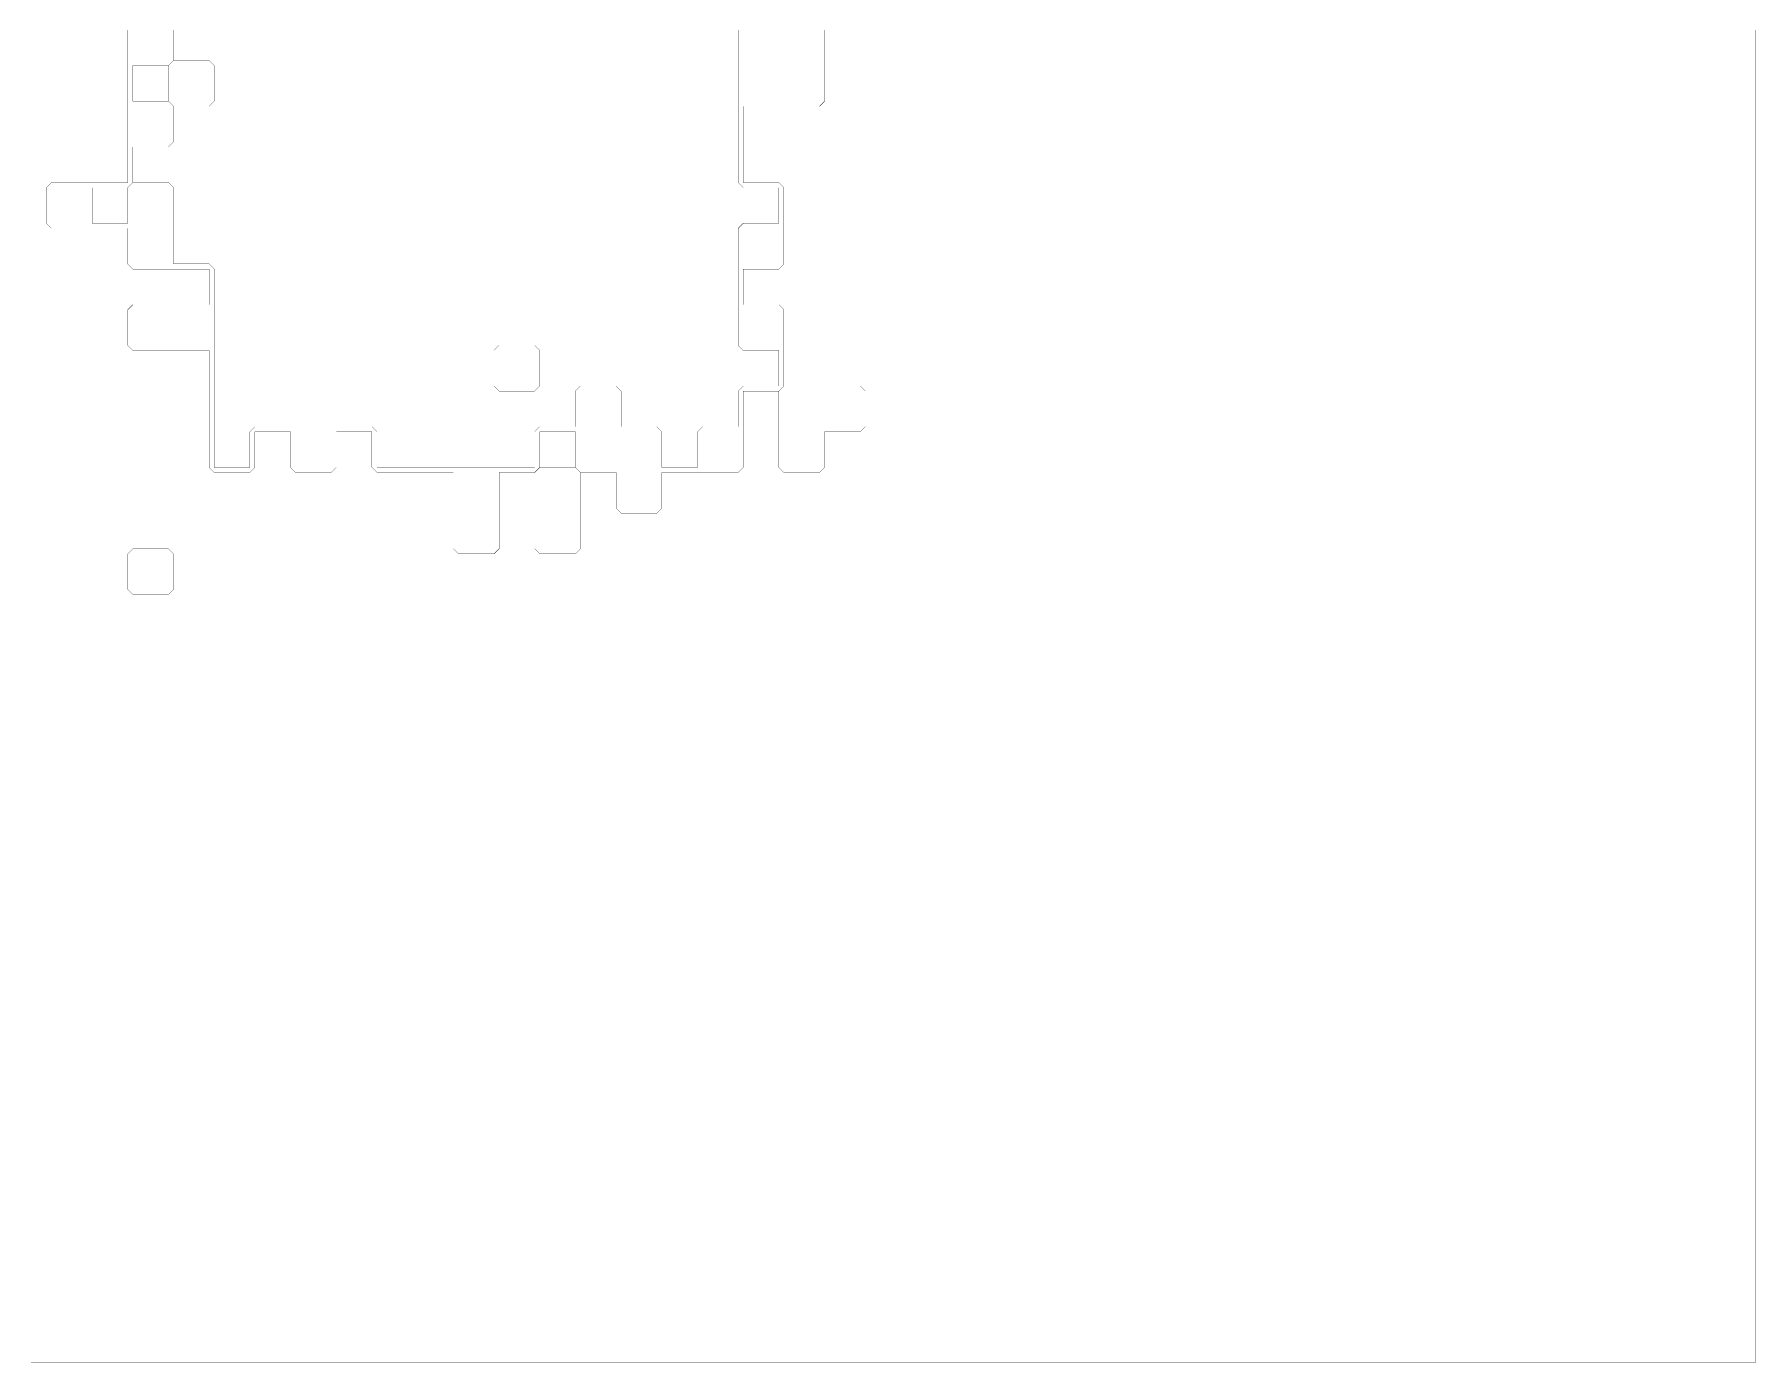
# Model space of a CAD drawing. Header units: metres. Extents: x 0 to 4990, y -4990 to 0.
# Drawn here: x 1686 to 4990, y -4990 to -2440 of the extents above; entities that cross this region are included whole.
import ezdxf

# ---------------------------------------------------------------- set-up
doc = ezdxf.new("R2010")
doc.units = ezdxf.units.M
doc.layers.add('conductor', color=1, linetype='Continuous')
doc.layers.add('substrate', color=5, linetype='Continuous')

msp = doc.modelspace()

# ---------------------------------------------------------------- linework, layer by layer
at = {"layer": 'conductor', "const_width": 0.5}
msp.add_lwpolyline([(1953.125, -2431.640625), (1953.125, -2441.40625), (1953.125, -2451.171875), (1953.125, -2460.9375), (1953.125, -2470.703125), (1953.125, -2480.46875), (1953.125, -2490.234375), (1943.359375, -2500), (1933.59375, -2500), (1923.828125, -2500), (1914.0625, -2500), (1904.296875, -2500), (1894.53125, -2500), (1884.765625, -2500), (1875, -2500), (1875, -2509.765625), (1875, -2519.53125), (1875, -2529.296875), (1875, -2539.0625), (1875, -2548.828125), (1875, -2558.59375), (1875, -2568.359375), (1884.765625, -2568.359375), (1894.53125, -2568.359375), (1904.296875, -2568.359375), (1914.0625, -2568.359375), (1923.828125, -2568.359375), (1933.59375, -2568.359375), (1943.359375, -2568.359375), (1953.125, -2578.125), (1953.125, -2587.890625), (1953.125, -2597.65625), (1953.125, -2607.421875), (1953.125, -2617.1875), (1953.125, -2626.953125), (1953.125, -2636.71875), (1953.125, -2646.484375), (1943.359375, -2656.25), (1933.59375, -2656.25), (1923.828125, -2656.25), (1914.0625, -2656.25), (1904.296875, -2656.25), (1894.53125, -2656.25), (1884.765625, -2656.25), (1875, -2656.25), (1875, -2666.015625), (1875, -2675.78125), (1875, -2685.546875), (1875, -2695.3125), (1875, -2705.078125), (1875, -2714.84375), (1875, -2724.609375), (1865.234375, -2734.375), (1855.46875, -2734.375), (1845.703125, -2734.375), (1835.9375, -2734.375), (1826.171875, -2734.375), (1816.40625, -2734.375), (1806.640625, -2734.375), (1796.875, -2734.375), (1796.875, -2744.140625), (1796.875, -2753.90625), (1796.875, -2763.671875), (1796.875, -2773.4375), (1796.875, -2783.203125), (1796.875, -2792.96875), (1796.875, -2802.734375), (1806.640625, -2802.734375), (1816.40625, -2802.734375), (1826.171875, -2802.734375), (1835.9375, -2802.734375), (1845.703125, -2802.734375), (1855.46875, -2802.734375), (1865.234375, -2802.734375), (1865.234375, -2792.96875), (1865.234375, -2783.203125), (1865.234375, -2773.4375), (1865.234375, -2763.671875), (1865.234375, -2753.90625), (1865.234375, -2744.140625), (1865.234375, -2734.375), (1875, -2724.609375), (1884.765625, -2724.609375), (1894.53125, -2724.609375), (1904.296875, -2724.609375), (1914.0625, -2724.609375), (1923.828125, -2724.609375), (1933.59375, -2724.609375), (1943.359375, -2724.609375), (1953.125, -2734.375), (1953.125, -2744.140625), (1953.125, -2753.90625), (1953.125, -2763.671875), (1953.125, -2773.4375), (1953.125, -2783.203125), (1953.125, -2792.96875), (1953.125, -2802.734375), (1953.125, -2812.5), (1953.125, -2822.265625), (1953.125, -2832.03125), (1953.125, -2841.796875), (1953.125, -2851.5625), (1953.125, -2861.328125), (1953.125, -2871.09375), (1953.125, -2880.859375), (1962.890625, -2880.859375), (1972.65625, -2880.859375), (1982.421875, -2880.859375), (1992.1875, -2880.859375), (2001.953125, -2880.859375), (2011.71875, -2880.859375), (2021.484375, -2880.859375), (2031.25, -2890.625), (2031.25, -2900.390625), (2031.25, -2910.15625), (2031.25, -2919.921875), (2031.25, -2929.6875), (2031.25, -2939.453125), (2031.25, -2949.21875), (2031.25, -2958.984375), (2031.25, -2968.75), (2031.25, -2978.515625), (2031.25, -2988.28125), (2031.25, -2998.046875), (2031.25, -3007.8125), (2031.25, -3017.578125), (2031.25, -3027.34375), (2031.25, -3037.109375), (2031.25, -3046.875), (2031.25, -3056.640625), (2031.25, -3066.40625), (2031.25, -3076.171875), (2031.25, -3085.9375), (2031.25, -3095.703125), (2031.25, -3105.46875), (2031.25, -3115.234375), (2031.25, -3125), (2031.25, -3134.765625), (2031.25, -3144.53125), (2031.25, -3154.296875), (2031.25, -3164.0625), (2031.25, -3173.828125), (2031.25, -3183.59375), (2031.25, -3193.359375), (2031.25, -3203.125), (2031.25, -3212.890625), (2031.25, -3222.65625), (2031.25, -3232.421875), (2031.25, -3242.1875), (2031.25, -3251.953125), (2031.25, -3261.71875), (2031.25, -3271.484375), (2041.015625, -3271.484375), (2050.78125, -3271.484375), (2060.546875, -3271.484375), (2070.3125, -3271.484375), (2080.078125, -3271.484375), (2089.84375, -3271.484375), (2099.609375, -3271.484375), (2099.609375, -3261.71875), (2099.609375, -3251.953125), (2099.609375, -3242.1875), (2099.609375, -3232.421875), (2099.609375, -3222.65625), (2099.609375, -3212.890625), (2099.609375, -3203.125), (2109.375, -3193.359375), (2119.140625, -3193.359375), (2128.90625, -3193.359375), (2138.671875, -3193.359375), (2148.4375, -3193.359375), (2158.203125, -3193.359375), (2167.96875, -3193.359375), (2177.734375, -3193.359375), (2187.5, -3193.359375), (2197.265625, -3193.359375), (2207.03125, -3193.359375), (2216.796875, -3193.359375), (2226.5625, -3193.359375), (2236.328125, -3193.359375), (2246.09375, -3193.359375), (2255.859375, -3193.359375), (2265.625, -3193.359375), (2275.390625, -3193.359375), (2285.15625, -3193.359375), (2294.921875, -3193.359375), (2304.6875, -3193.359375), (2314.453125, -3193.359375), (2324.21875, -3193.359375), (2333.984375, -3193.359375), (2343.75, -3203.125), (2343.75, -3212.890625), (2343.75, -3222.65625), (2343.75, -3232.421875), (2343.75, -3242.1875), (2343.75, -3251.953125), (2343.75, -3261.71875), (2343.75, -3271.484375), (2353.515625, -3271.484375), (2363.28125, -3271.484375), (2373.046875, -3271.484375), (2382.8125, -3271.484375), (2392.578125, -3271.484375), (2402.34375, -3271.484375), (2412.109375, -3271.484375), (2421.875, -3271.484375), (2431.640625, -3271.484375), (2441.40625, -3271.484375), (2451.171875, -3271.484375), (2460.9375, -3271.484375), (2470.703125, -3271.484375), (2480.46875, -3271.484375), (2490.234375, -3271.484375), (2500, -3271.484375), (2509.765625, -3271.484375), (2519.53125, -3271.484375), (2529.296875, -3271.484375), (2539.0625, -3271.484375), (2548.828125, -3271.484375), (2558.59375, -3271.484375), (2568.359375, -3271.484375), (2578.125, -3271.484375), (2587.890625, -3271.484375), (2597.65625, -3271.484375), (2607.421875, -3271.484375), (2617.1875, -3271.484375), (2626.953125, -3271.484375), (2636.71875, -3271.484375), (2646.484375, -3271.484375), (2646.484375, -3261.71875), (2646.484375, -3251.953125), (2646.484375, -3242.1875), (2646.484375, -3232.421875), (2646.484375, -3222.65625), (2646.484375, -3212.890625), (2646.484375, -3203.125), (2656.25, -3193.359375), (2666.015625, -3193.359375), (2675.78125, -3193.359375), (2685.546875, -3193.359375), (2695.3125, -3193.359375), (2705.078125, -3193.359375), (2714.84375, -3193.359375), (2724.609375, -3193.359375), (2724.609375, -3183.59375), (2724.609375, -3173.828125), (2724.609375, -3164.0625), (2724.609375, -3154.296875), (2724.609375, -3144.53125), (2724.609375, -3134.765625), (2724.609375, -3125), (2734.375, -3115.234375), (2744.140625, -3115.234375), (2753.90625, -3115.234375), (2763.671875, -3115.234375), (2773.4375, -3115.234375), (2783.203125, -3115.234375), (2792.96875, -3115.234375), (2802.734375, -3115.234375), (2812.5, -3125), (2812.5, -3134.765625), (2812.5, -3144.53125), (2812.5, -3154.296875), (2812.5, -3164.0625), (2812.5, -3173.828125), (2812.5, -3183.59375), (2812.5, -3193.359375), (2822.265625, -3193.359375), (2832.03125, -3193.359375), (2841.796875, -3193.359375), (2851.5625, -3193.359375), (2861.328125, -3193.359375), (2871.09375, -3193.359375), (2880.859375, -3193.359375), (2890.625, -3203.125), (2890.625, -3212.890625), (2890.625, -3222.65625), (2890.625, -3232.421875), (2890.625, -3242.1875), (2890.625, -3251.953125), (2890.625, -3261.71875), (2890.625, -3271.484375), (2900.390625, -3271.484375), (2910.15625, -3271.484375), (2919.921875, -3271.484375), (2929.6875, -3271.484375), (2939.453125, -3271.484375), (2949.21875, -3271.484375), (2958.984375, -3271.484375), (2958.984375, -3261.71875), (2958.984375, -3251.953125), (2958.984375, -3242.1875), (2958.984375, -3232.421875), (2958.984375, -3222.65625), (2958.984375, -3212.890625), (2958.984375, -3203.125), (2968.75, -3193.359375), (2978.515625, -3193.359375), (2988.28125, -3193.359375), (2998.046875, -3193.359375), (3007.8125, -3193.359375), (3017.578125, -3193.359375), (3027.34375, -3193.359375), (3037.109375, -3193.359375), (3037.109375, -3183.59375), (3037.109375, -3173.828125), (3037.109375, -3164.0625), (3037.109375, -3154.296875), (3037.109375, -3144.53125), (3037.109375, -3134.765625), (3037.109375, -3125), (3046.875, -3115.234375), (3056.640625, -3115.234375), (3066.40625, -3115.234375), (3076.171875, -3115.234375), (3085.9375, -3115.234375), (3095.703125, -3115.234375), (3105.46875, -3115.234375), (3115.234375, -3115.234375), (3115.234375, -3105.46875), (3115.234375, -3095.703125), (3115.234375, -3085.9375), (3115.234375, -3076.171875), (3115.234375, -3066.40625), (3115.234375, -3056.640625), (3115.234375, -3046.875), (3105.46875, -3046.875), (3095.703125, -3046.875), (3085.9375, -3046.875), (3076.171875, -3046.875), (3066.40625, -3046.875), (3056.640625, -3046.875), (3046.875, -3046.875), (3037.109375, -3037.109375), (3037.109375, -3027.34375), (3037.109375, -3017.578125), (3037.109375, -3007.8125), (3037.109375, -2998.046875), (3037.109375, -2988.28125), (3037.109375, -2978.515625), (3037.109375, -2968.75), (3037.109375, -2958.984375), (3037.109375, -2949.21875), (3037.109375, -2939.453125), (3037.109375, -2929.6875), (3037.109375, -2919.921875), (3037.109375, -2910.15625), (3037.109375, -2900.390625), (3037.109375, -2890.625), (3037.109375, -2880.859375), (3037.109375, -2871.09375), (3037.109375, -2861.328125), (3037.109375, -2851.5625), (3037.109375, -2841.796875), (3037.109375, -2832.03125), (3037.109375, -2822.265625), (3037.109375, -2812.5), (3046.875, -2802.734375), (3056.640625, -2802.734375), (3066.40625, -2802.734375), (3076.171875, -2802.734375), (3085.9375, -2802.734375), (3095.703125, -2802.734375), (3105.46875, -2802.734375), (3115.234375, -2802.734375), (3115.234375, -2792.96875), (3115.234375, -2783.203125), (3115.234375, -2773.4375), (3115.234375, -2763.671875), (3115.234375, -2753.90625), (3115.234375, -2744.140625), (3115.234375, -2734.375), (3105.46875, -2734.375), (3095.703125, -2734.375), (3085.9375, -2734.375), (3076.171875, -2734.375), (3066.40625, -2734.375), (3056.640625, -2734.375), (3046.875, -2734.375), (3037.109375, -2724.609375), (3037.109375, -2714.84375), (3037.109375, -2705.078125), (3037.109375, -2695.3125), (3037.109375, -2685.546875), (3037.109375, -2675.78125), (3037.109375, -2666.015625), (3037.109375, -2656.25), (3037.109375, -2646.484375), (3037.109375, -2636.71875), (3037.109375, -2626.953125), (3037.109375, -2617.1875), (3037.109375, -2607.421875), (3037.109375, -2597.65625), (3037.109375, -2587.890625), (3037.109375, -2578.125), (3037.109375, -2568.359375), (3037.109375, -2558.59375), (3037.109375, -2548.828125), (3037.109375, -2539.0625), (3037.109375, -2529.296875), (3037.109375, -2519.53125), (3037.109375, -2509.765625), (3037.109375, -2500), (3037.109375, -2490.234375), (3037.109375, -2480.46875), (3037.109375, -2470.703125), (3037.109375, -2460.9375), (3037.109375, -2451.171875), (3037.109375, -2441.40625), (3037.109375, -2431.640625)], dxfattribs=at)
for points in [[(1943.359375, -2500), (1953.125, -2490.234375), (1962.890625, -2490.234375), (1972.65625, -2490.234375), (1982.421875, -2490.234375), (1992.1875, -2490.234375), (2001.953125, -2490.234375), (2011.71875, -2490.234375), (2021.484375, -2490.234375), (2031.25, -2500), (2031.25, -2509.765625), (2031.25, -2519.53125), (2031.25, -2529.296875), (2031.25, -2539.0625), (2031.25, -2548.828125), (2031.25, -2558.59375), (2031.25, -2568.359375), (2021.484375, -2578.125), (2011.71875, -2578.125), (2001.953125, -2578.125), (1992.1875, -2578.125), (1982.421875, -2578.125), (1972.65625, -2578.125), (1962.890625, -2578.125), (1953.125, -2578.125), (1943.359375, -2568.359375), (1943.359375, -2558.59375), (1943.359375, -2548.828125), (1943.359375, -2539.0625), (1943.359375, -2529.296875), (1943.359375, -2519.53125), (1943.359375, -2509.765625)], [(2568.359375, -3046.875), (2578.125, -3037.109375), (2587.890625, -3037.109375), (2597.65625, -3037.109375), (2607.421875, -3037.109375), (2617.1875, -3037.109375), (2626.953125, -3037.109375), (2636.71875, -3037.109375), (2646.484375, -3037.109375), (2656.25, -3046.875), (2656.25, -3056.640625), (2656.25, -3066.40625), (2656.25, -3076.171875), (2656.25, -3085.9375), (2656.25, -3095.703125), (2656.25, -3105.46875), (2656.25, -3115.234375), (2646.484375, -3125), (2636.71875, -3125), (2626.953125, -3125), (2617.1875, -3125), (2607.421875, -3125), (2597.65625, -3125), (2587.890625, -3125), (2578.125, -3125), (2568.359375, -3115.234375), (2568.359375, -3105.46875), (2568.359375, -3095.703125), (2568.359375, -3085.9375), (2568.359375, -3076.171875), (2568.359375, -3066.40625), (2568.359375, -3056.640625)]]:
    msp.add_lwpolyline(points, close=True, dxfattribs=at)
at = {"layer": 'substrate', "const_width": 0.5}
for points in [[(1679.6875, -4990.234375), (1689.453125, -4990.234375), (1699.21875, -4990.234375), (1708.984375, -4990.234375), (1718.75, -4990.234375), (1728.515625, -4990.234375), (1738.28125, -4990.234375), (1748.046875, -4990.234375), (1757.8125, -4990.234375), (1767.578125, -4990.234375), (1777.34375, -4990.234375), (1787.109375, -4990.234375), (1796.875, -4990.234375), (1806.640625, -4990.234375), (1816.40625, -4990.234375), (1826.171875, -4990.234375), (1835.9375, -4990.234375), (1845.703125, -4990.234375), (1855.46875, -4990.234375), (1865.234375, -4990.234375), (1875, -4990.234375), (1884.765625, -4990.234375), (1894.53125, -4990.234375), (1904.296875, -4990.234375), (1914.0625, -4990.234375), (1923.828125, -4990.234375), (1933.59375, -4990.234375), (1943.359375, -4990.234375), (1953.125, -4990.234375), (1962.890625, -4990.234375), (1972.65625, -4990.234375), (1982.421875, -4990.234375), (1992.1875, -4990.234375), (2001.953125, -4990.234375), (2011.71875, -4990.234375), (2021.484375, -4990.234375), (2031.25, -4990.234375), (2041.015625, -4990.234375), (2050.78125, -4990.234375), (2060.546875, -4990.234375), (2070.3125, -4990.234375), (2080.078125, -4990.234375), (2089.84375, -4990.234375), (2099.609375, -4990.234375), (2109.375, -4990.234375), (2119.140625, -4990.234375), (2128.90625, -4990.234375), (2138.671875, -4990.234375), (2148.4375, -4990.234375), (2158.203125, -4990.234375), (2167.96875, -4990.234375), (2177.734375, -4990.234375), (2187.5, -4990.234375), (2197.265625, -4990.234375), (2207.03125, -4990.234375), (2216.796875, -4990.234375), (2226.5625, -4990.234375), (2236.328125, -4990.234375), (2246.09375, -4990.234375), (2255.859375, -4990.234375), (2265.625, -4990.234375), (2275.390625, -4990.234375), (2285.15625, -4990.234375), (2294.921875, -4990.234375), (2304.6875, -4990.234375), (2314.453125, -4990.234375), (2324.21875, -4990.234375), (2333.984375, -4990.234375), (2343.75, -4990.234375), (2353.515625, -4990.234375), (2363.28125, -4990.234375), (2373.046875, -4990.234375), (2382.8125, -4990.234375), (2392.578125, -4990.234375), (2402.34375, -4990.234375), (2412.109375, -4990.234375), (2421.875, -4990.234375), (2431.640625, -4990.234375), (2441.40625, -4990.234375), (2451.171875, -4990.234375), (2460.9375, -4990.234375), (2470.703125, -4990.234375), (2480.46875, -4990.234375), (2490.234375, -4990.234375), (2500, -4990.234375), (2509.765625, -4990.234375), (2519.53125, -4990.234375), (2529.296875, -4990.234375), (2539.0625, -4990.234375), (2548.828125, -4990.234375), (2558.59375, -4990.234375), (2568.359375, -4990.234375), (2578.125, -4990.234375), (2587.890625, -4990.234375), (2597.65625, -4990.234375), (2607.421875, -4990.234375), (2617.1875, -4990.234375), (2626.953125, -4990.234375), (2636.71875, -4990.234375), (2646.484375, -4990.234375), (2656.25, -4990.234375), (2666.015625, -4990.234375), (2675.78125, -4990.234375), (2685.546875, -4990.234375), (2695.3125, -4990.234375), (2705.078125, -4990.234375), (2714.84375, -4990.234375), (2724.609375, -4990.234375), (2734.375, -4990.234375), (2744.140625, -4990.234375), (2753.90625, -4990.234375), (2763.671875, -4990.234375), (2773.4375, -4990.234375), (2783.203125, -4990.234375), (2792.96875, -4990.234375), (2802.734375, -4990.234375), (2812.5, -4990.234375), (2822.265625, -4990.234375), (2832.03125, -4990.234375), (2841.796875, -4990.234375), (2851.5625, -4990.234375), (2861.328125, -4990.234375), (2871.09375, -4990.234375), (2880.859375, -4990.234375), (2890.625, -4990.234375), (2900.390625, -4990.234375), (2910.15625, -4990.234375), (2919.921875, -4990.234375), (2929.6875, -4990.234375), (2939.453125, -4990.234375), (2949.21875, -4990.234375), (2958.984375, -4990.234375), (2968.75, -4990.234375), (2978.515625, -4990.234375), (2988.28125, -4990.234375), (2998.046875, -4990.234375), (3007.8125, -4990.234375), (3017.578125, -4990.234375), (3027.34375, -4990.234375), (3037.109375, -4990.234375), (3046.875, -4990.234375), (3056.640625, -4990.234375), (3066.40625, -4990.234375), (3076.171875, -4990.234375), (3085.9375, -4990.234375), (3095.703125, -4990.234375), (3105.46875, -4990.234375), (3115.234375, -4990.234375), (3125, -4990.234375), (3134.765625, -4990.234375), (3144.53125, -4990.234375), (3154.296875, -4990.234375), (3164.0625, -4990.234375), (3173.828125, -4990.234375), (3183.59375, -4990.234375), (3193.359375, -4990.234375), (3203.125, -4990.234375), (3212.890625, -4990.234375), (3222.65625, -4990.234375), (3232.421875, -4990.234375), (3242.1875, -4990.234375), (3251.953125, -4990.234375), (3261.71875, -4990.234375), (3271.484375, -4990.234375), (3281.25, -4990.234375), (3291.015625, -4990.234375), (3300.78125, -4990.234375), (3310.546875, -4990.234375), (3320.3125, -4990.234375), (3330.078125, -4990.234375), (3339.84375, -4990.234375), (3349.609375, -4990.234375), (3359.375, -4990.234375), (3369.140625, -4990.234375), (3378.90625, -4990.234375), (3388.671875, -4990.234375), (3398.4375, -4990.234375), (3408.203125, -4990.234375), (3417.96875, -4990.234375), (3427.734375, -4990.234375), (3437.5, -4990.234375), (3447.265625, -4990.234375), (3457.03125, -4990.234375), (3466.796875, -4990.234375), (3476.5625, -4990.234375), (3486.328125, -4990.234375), (3496.09375, -4990.234375), (3505.859375, -4990.234375), (3515.625, -4990.234375), (3525.390625, -4990.234375), (3535.15625, -4990.234375), (3544.921875, -4990.234375), (3554.6875, -4990.234375), (3564.453125, -4990.234375), (3574.21875, -4990.234375), (3583.984375, -4990.234375), (3593.75, -4990.234375), (3603.515625, -4990.234375), (3613.28125, -4990.234375), (3623.046875, -4990.234375), (3632.8125, -4990.234375), (3642.578125, -4990.234375), (3652.34375, -4990.234375), (3662.109375, -4990.234375), (3671.875, -4990.234375), (3681.640625, -4990.234375), (3691.40625, -4990.234375), (3701.171875, -4990.234375), (3710.9375, -4990.234375), (3720.703125, -4990.234375), (3730.46875, -4990.234375), (3740.234375, -4990.234375), (3750, -4990.234375), (3759.765625, -4990.234375), (3769.53125, -4990.234375), (3779.296875, -4990.234375), (3789.0625, -4990.234375), (3798.828125, -4990.234375), (3808.59375, -4990.234375), (3818.359375, -4990.234375), (3828.125, -4990.234375), (3837.890625, -4990.234375), (3847.65625, -4990.234375), (3857.421875, -4990.234375), (3867.1875, -4990.234375), (3876.953125, -4990.234375), (3886.71875, -4990.234375), (3896.484375, -4990.234375), (3906.25, -4990.234375), (3916.015625, -4990.234375), (3925.78125, -4990.234375), (3935.546875, -4990.234375), (3945.3125, -4990.234375), (3955.078125, -4990.234375), (3964.84375, -4990.234375), (3974.609375, -4990.234375), (3984.375, -4990.234375), (3994.140625, -4990.234375), (4003.90625, -4990.234375), (4013.671875, -4990.234375), (4023.4375, -4990.234375), (4033.203125, -4990.234375), (4042.96875, -4990.234375), (4052.734375, -4990.234375), (4062.5, -4990.234375), (4072.265625, -4990.234375), (4082.03125, -4990.234375), (4091.796875, -4990.234375), (4101.5625, -4990.234375), (4111.328125, -4990.234375), (4121.09375, -4990.234375), (4130.859375, -4990.234375), (4140.625, -4990.234375), (4150.390625, -4990.234375), (4160.15625, -4990.234375), (4169.921875, -4990.234375), (4179.6875, -4990.234375), (4189.453125, -4990.234375), (4199.21875, -4990.234375), (4208.984375, -4990.234375), (4218.75, -4990.234375), (4228.515625, -4990.234375), (4238.28125, -4990.234375), (4248.046875, -4990.234375), (4257.8125, -4990.234375), (4267.578125, -4990.234375), (4277.34375, -4990.234375), (4287.109375, -4990.234375), (4296.875, -4990.234375), (4306.640625, -4990.234375), (4316.40625, -4990.234375), (4326.171875, -4990.234375), (4335.9375, -4990.234375), (4345.703125, -4990.234375), (4355.46875, -4990.234375), (4365.234375, -4990.234375), (4375, -4990.234375), (4384.765625, -4990.234375), (4394.53125, -4990.234375), (4404.296875, -4990.234375), (4414.0625, -4990.234375), (4423.828125, -4990.234375), (4433.59375, -4990.234375), (4443.359375, -4990.234375), (4453.125, -4990.234375), (4462.890625, -4990.234375), (4472.65625, -4990.234375), (4482.421875, -4990.234375), (4492.1875, -4990.234375), (4501.953125, -4990.234375), (4511.71875, -4990.234375), (4521.484375, -4990.234375), (4531.25, -4990.234375), (4541.015625, -4990.234375), (4550.78125, -4990.234375), (4560.546875, -4990.234375), (4570.3125, -4990.234375), (4580.078125, -4990.234375), (4589.84375, -4990.234375), (4599.609375, -4990.234375), (4609.375, -4990.234375), (4619.140625, -4990.234375), (4628.90625, -4990.234375), (4638.671875, -4990.234375), (4648.4375, -4990.234375), (4658.203125, -4990.234375), (4667.96875, -4990.234375), (4677.734375, -4990.234375), (4687.5, -4990.234375), (4697.265625, -4990.234375), (4707.03125, -4990.234375), (4716.796875, -4990.234375), (4726.5625, -4990.234375), (4736.328125, -4990.234375), (4746.09375, -4990.234375), (4755.859375, -4990.234375), (4765.625, -4990.234375), (4775.390625, -4990.234375), (4785.15625, -4990.234375), (4794.921875, -4990.234375), (4804.6875, -4990.234375), (4814.453125, -4990.234375), (4824.21875, -4990.234375), (4833.984375, -4990.234375), (4843.75, -4990.234375), (4853.515625, -4990.234375), (4863.28125, -4990.234375), (4873.046875, -4990.234375), (4882.8125, -4990.234375), (4892.578125, -4990.234375), (4902.34375, -4990.234375), (4912.109375, -4990.234375), (4921.875, -4990.234375), (4931.640625, -4990.234375), (4941.40625, -4990.234375), (4951.171875, -4990.234375), (4960.9375, -4990.234375), (4970.703125, -4990.234375), (4980.46875, -4990.234375), (4990.234375, -4990.234375), (4990.234375, -4980.46875), (4990.234375, -4970.703125), (4990.234375, -4960.9375), (4990.234375, -4951.171875), (4990.234375, -4941.40625), (4990.234375, -4931.640625), (4990.234375, -4921.875), (4990.234375, -4912.109375), (4990.234375, -4902.34375), (4990.234375, -4892.578125), (4990.234375, -4882.8125), (4990.234375, -4873.046875), (4990.234375, -4863.28125), (4990.234375, -4853.515625), (4990.234375, -4843.75), (4990.234375, -4833.984375), (4990.234375, -4824.21875), (4990.234375, -4814.453125), (4990.234375, -4804.6875), (4990.234375, -4794.921875), (4990.234375, -4785.15625), (4990.234375, -4775.390625), (4990.234375, -4765.625), (4990.234375, -4755.859375), (4990.234375, -4746.09375), (4990.234375, -4736.328125), (4990.234375, -4726.5625), (4990.234375, -4716.796875), (4990.234375, -4707.03125), (4990.234375, -4697.265625), (4990.234375, -4687.5), (4990.234375, -4677.734375), (4990.234375, -4667.96875), (4990.234375, -4658.203125), (4990.234375, -4648.4375), (4990.234375, -4638.671875), (4990.234375, -4628.90625), (4990.234375, -4619.140625), (4990.234375, -4609.375), (4990.234375, -4599.609375), (4990.234375, -4589.84375), (4990.234375, -4580.078125), (4990.234375, -4570.3125), (4990.234375, -4560.546875), (4990.234375, -4550.78125), (4990.234375, -4541.015625), (4990.234375, -4531.25), (4990.234375, -4521.484375), (4990.234375, -4511.71875), (4990.234375, -4501.953125), (4990.234375, -4492.1875), (4990.234375, -4482.421875), (4990.234375, -4472.65625), (4990.234375, -4462.890625), (4990.234375, -4453.125), (4990.234375, -4443.359375), (4990.234375, -4433.59375), (4990.234375, -4423.828125), (4990.234375, -4414.0625), (4990.234375, -4404.296875), (4990.234375, -4394.53125), (4990.234375, -4384.765625), (4990.234375, -4375), (4990.234375, -4365.234375), (4990.234375, -4355.46875), (4990.234375, -4345.703125), (4990.234375, -4335.9375), (4990.234375, -4326.171875), (4990.234375, -4316.40625), (4990.234375, -4306.640625), (4990.234375, -4296.875), (4990.234375, -4287.109375), (4990.234375, -4277.34375), (4990.234375, -4267.578125), (4990.234375, -4257.8125), (4990.234375, -4248.046875), (4990.234375, -4238.28125), (4990.234375, -4228.515625), (4990.234375, -4218.75), (4990.234375, -4208.984375), (4990.234375, -4199.21875), (4990.234375, -4189.453125), (4990.234375, -4179.6875), (4990.234375, -4169.921875), (4990.234375, -4160.15625), (4990.234375, -4150.390625), (4990.234375, -4140.625), (4990.234375, -4130.859375), (4990.234375, -4121.09375), (4990.234375, -4111.328125), (4990.234375, -4101.5625), (4990.234375, -4091.796875), (4990.234375, -4082.03125), (4990.234375, -4072.265625), (4990.234375, -4062.5), (4990.234375, -4052.734375), (4990.234375, -4042.96875), (4990.234375, -4033.203125), (4990.234375, -4023.4375), (4990.234375, -4013.671875), (4990.234375, -4003.90625), (4990.234375, -3994.140625), (4990.234375, -3984.375), (4990.234375, -3974.609375), (4990.234375, -3964.84375), (4990.234375, -3955.078125), (4990.234375, -3945.3125), (4990.234375, -3935.546875), (4990.234375, -3925.78125), (4990.234375, -3916.015625), (4990.234375, -3906.25), (4990.234375, -3896.484375), (4990.234375, -3886.71875), (4990.234375, -3876.953125), (4990.234375, -3867.1875), (4990.234375, -3857.421875), (4990.234375, -3847.65625), (4990.234375, -3837.890625), (4990.234375, -3828.125), (4990.234375, -3818.359375), (4990.234375, -3808.59375), (4990.234375, -3798.828125), (4990.234375, -3789.0625), (4990.234375, -3779.296875), (4990.234375, -3769.53125), (4990.234375, -3759.765625), (4990.234375, -3750), (4990.234375, -3740.234375), (4990.234375, -3730.46875), (4990.234375, -3720.703125), (4990.234375, -3710.9375), (4990.234375, -3701.171875), (4990.234375, -3691.40625), (4990.234375, -3681.640625), (4990.234375, -3671.875), (4990.234375, -3662.109375), (4990.234375, -3652.34375), (4990.234375, -3642.578125), (4990.234375, -3632.8125), (4990.234375, -3623.046875), (4990.234375, -3613.28125), (4990.234375, -3603.515625), (4990.234375, -3593.75), (4990.234375, -3583.984375), (4990.234375, -3574.21875), (4990.234375, -3564.453125), (4990.234375, -3554.6875), (4990.234375, -3544.921875), (4990.234375, -3535.15625), (4990.234375, -3525.390625), (4990.234375, -3515.625), (4990.234375, -3505.859375), (4990.234375, -3496.09375), (4990.234375, -3486.328125), (4990.234375, -3476.5625), (4990.234375, -3466.796875), (4990.234375, -3457.03125), (4990.234375, -3447.265625), (4990.234375, -3437.5), (4990.234375, -3427.734375), (4990.234375, -3417.96875), (4990.234375, -3408.203125), (4990.234375, -3398.4375), (4990.234375, -3388.671875), (4990.234375, -3378.90625), (4990.234375, -3369.140625), (4990.234375, -3359.375), (4990.234375, -3349.609375), (4990.234375, -3339.84375), (4990.234375, -3330.078125), (4990.234375, -3320.3125), (4990.234375, -3310.546875), (4990.234375, -3300.78125), (4990.234375, -3291.015625), (4990.234375, -3281.25), (4990.234375, -3271.484375), (4990.234375, -3261.71875), (4990.234375, -3251.953125), (4990.234375, -3242.1875), (4990.234375, -3232.421875), (4990.234375, -3222.65625), (4990.234375, -3212.890625), (4990.234375, -3203.125), (4990.234375, -3193.359375), (4990.234375, -3183.59375), (4990.234375, -3173.828125), (4990.234375, -3164.0625), (4990.234375, -3154.296875), (4990.234375, -3144.53125), (4990.234375, -3134.765625), (4990.234375, -3125), (4990.234375, -3115.234375), (4990.234375, -3105.46875), (4990.234375, -3095.703125), (4990.234375, -3085.9375), (4990.234375, -3076.171875), (4990.234375, -3066.40625), (4990.234375, -3056.640625), (4990.234375, -3046.875), (4990.234375, -3037.109375), (4990.234375, -3027.34375), (4990.234375, -3017.578125), (4990.234375, -3007.8125), (4990.234375, -2998.046875), (4990.234375, -2988.28125), (4990.234375, -2978.515625), (4990.234375, -2968.75), (4990.234375, -2958.984375), (4990.234375, -2949.21875), (4990.234375, -2939.453125), (4990.234375, -2929.6875), (4990.234375, -2919.921875), (4990.234375, -2910.15625), (4990.234375, -2900.390625), (4990.234375, -2890.625), (4990.234375, -2880.859375), (4990.234375, -2871.09375), (4990.234375, -2861.328125), (4990.234375, -2851.5625), (4990.234375, -2841.796875), (4990.234375, -2832.03125), (4990.234375, -2822.265625), (4990.234375, -2812.5), (4990.234375, -2802.734375), (4990.234375, -2792.96875), (4990.234375, -2783.203125), (4990.234375, -2773.4375), (4990.234375, -2763.671875), (4990.234375, -2753.90625), (4990.234375, -2744.140625), (4990.234375, -2734.375), (4990.234375, -2724.609375), (4990.234375, -2714.84375), (4990.234375, -2705.078125), (4990.234375, -2695.3125), (4990.234375, -2685.546875), (4990.234375, -2675.78125), (4990.234375, -2666.015625), (4990.234375, -2656.25), (4990.234375, -2646.484375), (4990.234375, -2636.71875), (4990.234375, -2626.953125), (4990.234375, -2617.1875), (4990.234375, -2607.421875), (4990.234375, -2597.65625), (4990.234375, -2587.890625), (4990.234375, -2578.125), (4990.234375, -2568.359375), (4990.234375, -2558.59375), (4990.234375, -2548.828125), (4990.234375, -2539.0625), (4990.234375, -2529.296875), (4990.234375, -2519.53125), (4990.234375, -2509.765625), (4990.234375, -2500), (4990.234375, -2490.234375), (4990.234375, -2480.46875), (4990.234375, -2470.703125), (4990.234375, -2460.9375), (4990.234375, -2451.171875), (4990.234375, -2441.40625), (4990.234375, -2431.640625)], [(3203.125, -2431.640625), (3203.125, -2441.40625), (3203.125, -2451.171875), (3203.125, -2460.9375), (3203.125, -2470.703125), (3203.125, -2480.46875), (3203.125, -2490.234375), (3203.125, -2500), (3203.125, -2509.765625), (3203.125, -2519.53125), (3203.125, -2529.296875), (3203.125, -2539.0625), (3203.125, -2548.828125), (3203.125, -2558.59375), (3203.125, -2568.359375), (3193.359375, -2578.125), (3183.59375, -2578.125), (3173.828125, -2578.125), (3164.0625, -2578.125), (3154.296875, -2578.125), (3144.53125, -2578.125), (3134.765625, -2578.125), (3125, -2578.125), (3115.234375, -2578.125), (3105.46875, -2578.125), (3095.703125, -2578.125), (3085.9375, -2578.125), (3076.171875, -2578.125), (3066.40625, -2578.125), (3056.640625, -2578.125), (3046.875, -2578.125), (3046.875, -2587.890625), (3046.875, -2597.65625), (3046.875, -2607.421875), (3046.875, -2617.1875), (3046.875, -2626.953125), (3046.875, -2636.71875), (3046.875, -2646.484375), (3046.875, -2656.25), (3046.875, -2666.015625), (3046.875, -2675.78125), (3046.875, -2685.546875), (3046.875, -2695.3125), (3046.875, -2705.078125), (3046.875, -2714.84375), (3046.875, -2724.609375), (3056.640625, -2724.609375), (3066.40625, -2724.609375), (3076.171875, -2724.609375), (3085.9375, -2724.609375), (3095.703125, -2724.609375), (3105.46875, -2724.609375), (3115.234375, -2724.609375), (3125, -2734.375), (3125, -2744.140625), (3125, -2753.90625), (3125, -2763.671875), (3125, -2773.4375), (3125, -2783.203125), (3125, -2792.96875), (3125, -2802.734375), (3125, -2812.5), (3125, -2822.265625), (3125, -2832.03125), (3125, -2841.796875), (3125, -2851.5625), (3125, -2861.328125), (3125, -2871.09375), (3125, -2880.859375), (3115.234375, -2890.625), (3105.46875, -2890.625), (3095.703125, -2890.625), (3085.9375, -2890.625), (3076.171875, -2890.625), (3066.40625, -2890.625), (3056.640625, -2890.625), (3046.875, -2890.625), (3046.875, -2900.390625), (3046.875, -2910.15625), (3046.875, -2919.921875), (3046.875, -2929.6875), (3046.875, -2939.453125), (3046.875, -2949.21875), (3046.875, -2958.984375), (3056.640625, -2958.984375), (3066.40625, -2958.984375), (3076.171875, -2958.984375), (3085.9375, -2958.984375), (3095.703125, -2958.984375), (3105.46875, -2958.984375), (3115.234375, -2958.984375), (3125, -2968.75), (3125, -2978.515625), (3125, -2988.28125), (3125, -2998.046875), (3125, -3007.8125), (3125, -3017.578125), (3125, -3027.34375), (3125, -3037.109375), (3125, -3046.875), (3125, -3056.640625), (3125, -3066.40625), (3125, -3076.171875), (3125, -3085.9375), (3125, -3095.703125), (3125, -3105.46875), (3125, -3115.234375), (3115.234375, -3125), (3105.46875, -3125), (3095.703125, -3125), (3085.9375, -3125), (3076.171875, -3125), (3066.40625, -3125), (3056.640625, -3125), (3046.875, -3125), (3046.875, -3134.765625), (3046.875, -3144.53125), (3046.875, -3154.296875), (3046.875, -3164.0625), (3046.875, -3173.828125), (3046.875, -3183.59375), (3046.875, -3193.359375), (3046.875, -3203.125), (3046.875, -3212.890625), (3046.875, -3222.65625), (3046.875, -3232.421875), (3046.875, -3242.1875), (3046.875, -3251.953125), (3046.875, -3261.71875), (3046.875, -3271.484375), (3037.109375, -3281.25), (3027.34375, -3281.25), (3017.578125, -3281.25), (3007.8125, -3281.25), (2998.046875, -3281.25), (2988.28125, -3281.25), (2978.515625, -3281.25), (2968.75, -3281.25), (2958.984375, -3281.25), (2949.21875, -3281.25), (2939.453125, -3281.25), (2929.6875, -3281.25), (2919.921875, -3281.25), (2910.15625, -3281.25), (2900.390625, -3281.25), (2890.625, -3281.25), (2890.625, -3291.015625), (2890.625, -3300.78125), (2890.625, -3310.546875), (2890.625, -3320.3125), (2890.625, -3330.078125), (2890.625, -3339.84375), (2890.625, -3349.609375), (2880.859375, -3359.375), (2871.09375, -3359.375), (2861.328125, -3359.375), (2851.5625, -3359.375), (2841.796875, -3359.375), (2832.03125, -3359.375), (2822.265625, -3359.375), (2812.5, -3359.375), (2802.734375, -3349.609375), (2802.734375, -3339.84375), (2802.734375, -3330.078125), (2802.734375, -3320.3125), (2802.734375, -3310.546875), (2802.734375, -3300.78125), (2802.734375, -3291.015625), (2802.734375, -3281.25), (2792.96875, -3281.25), (2783.203125, -3281.25), (2773.4375, -3281.25), (2763.671875, -3281.25), (2753.90625, -3281.25), (2744.140625, -3281.25), (2734.375, -3281.25), (2724.609375, -3271.484375), (2724.609375, -3261.71875), (2724.609375, -3251.953125), (2724.609375, -3242.1875), (2724.609375, -3232.421875), (2724.609375, -3222.65625), (2724.609375, -3212.890625), (2724.609375, -3203.125), (2714.84375, -3203.125), (2705.078125, -3203.125), (2695.3125, -3203.125), (2685.546875, -3203.125), (2675.78125, -3203.125), (2666.015625, -3203.125), (2656.25, -3203.125), (2656.25, -3212.890625), (2656.25, -3222.65625), (2656.25, -3232.421875), (2656.25, -3242.1875), (2656.25, -3251.953125), (2656.25, -3261.71875), (2656.25, -3271.484375), (2646.484375, -3281.25), (2636.71875, -3281.25), (2626.953125, -3281.25), (2617.1875, -3281.25), (2607.421875, -3281.25), (2597.65625, -3281.25), (2587.890625, -3281.25), (2578.125, -3281.25), (2578.125, -3291.015625), (2578.125, -3300.78125), (2578.125, -3310.546875), (2578.125, -3320.3125), (2578.125, -3330.078125), (2578.125, -3339.84375), (2578.125, -3349.609375), (2578.125, -3359.375), (2578.125, -3369.140625), (2578.125, -3378.90625), (2578.125, -3388.671875), (2578.125, -3398.4375), (2578.125, -3408.203125), (2578.125, -3417.96875), (2578.125, -3427.734375), (2568.359375, -3437.5), (2558.59375, -3437.5), (2548.828125, -3437.5), (2539.0625, -3437.5), (2529.296875, -3437.5), (2519.53125, -3437.5), (2509.765625, -3437.5), (2500, -3437.5), (2490.234375, -3427.734375), (2490.234375, -3417.96875), (2490.234375, -3408.203125), (2490.234375, -3398.4375), (2490.234375, -3388.671875), (2490.234375, -3378.90625), (2490.234375, -3369.140625), (2490.234375, -3359.375), (2490.234375, -3349.609375), (2490.234375, -3339.84375), (2490.234375, -3330.078125), (2490.234375, -3320.3125), (2490.234375, -3310.546875), (2490.234375, -3300.78125), (2490.234375, -3291.015625), (2490.234375, -3281.25), (2480.46875, -3281.25), (2470.703125, -3281.25), (2460.9375, -3281.25), (2451.171875, -3281.25), (2441.40625, -3281.25), (2431.640625, -3281.25), (2421.875, -3281.25), (2412.109375, -3281.25), (2402.34375, -3281.25), (2392.578125, -3281.25), (2382.8125, -3281.25), (2373.046875, -3281.25), (2363.28125, -3281.25), (2353.515625, -3281.25), (2343.75, -3281.25), (2333.984375, -3271.484375), (2333.984375, -3261.71875), (2333.984375, -3251.953125), (2333.984375, -3242.1875), (2333.984375, -3232.421875), (2333.984375, -3222.65625), (2333.984375, -3212.890625), (2333.984375, -3203.125), (2324.21875, -3203.125), (2314.453125, -3203.125), (2304.6875, -3203.125), (2294.921875, -3203.125), (2285.15625, -3203.125), (2275.390625, -3203.125), (2265.625, -3203.125), (2265.625, -3212.890625), (2265.625, -3222.65625), (2265.625, -3232.421875), (2265.625, -3242.1875), (2265.625, -3251.953125), (2265.625, -3261.71875), (2265.625, -3271.484375), (2255.859375, -3281.25), (2246.09375, -3281.25), (2236.328125, -3281.25), (2226.5625, -3281.25), (2216.796875, -3281.25), (2207.03125, -3281.25), (2197.265625, -3281.25), (2187.5, -3281.25), (2177.734375, -3271.484375), (2177.734375, -3261.71875), (2177.734375, -3251.953125), (2177.734375, -3242.1875), (2177.734375, -3232.421875), (2177.734375, -3222.65625), (2177.734375, -3212.890625), (2177.734375, -3203.125), (2167.96875, -3203.125), (2158.203125, -3203.125), (2148.4375, -3203.125), (2138.671875, -3203.125), (2128.90625, -3203.125), (2119.140625, -3203.125), (2109.375, -3203.125), (2109.375, -3212.890625), (2109.375, -3222.65625), (2109.375, -3232.421875), (2109.375, -3242.1875), (2109.375, -3251.953125), (2109.375, -3261.71875), (2109.375, -3271.484375), (2099.609375, -3281.25), (2089.84375, -3281.25), (2080.078125, -3281.25), (2070.3125, -3281.25), (2060.546875, -3281.25), (2050.78125, -3281.25), (2041.015625, -3281.25), (2031.25, -3281.25), (2021.484375, -3271.484375), (2021.484375, -3261.71875), (2021.484375, -3251.953125), (2021.484375, -3242.1875), (2021.484375, -3232.421875), (2021.484375, -3222.65625), (2021.484375, -3212.890625), (2021.484375, -3203.125), (2021.484375, -3193.359375), (2021.484375, -3183.59375), (2021.484375, -3173.828125), (2021.484375, -3164.0625), (2021.484375, -3154.296875), (2021.484375, -3144.53125), (2021.484375, -3134.765625), (2021.484375, -3125), (2021.484375, -3115.234375), (2021.484375, -3105.46875), (2021.484375, -3095.703125), (2021.484375, -3085.9375), (2021.484375, -3076.171875), (2021.484375, -3066.40625), (2021.484375, -3056.640625), (2021.484375, -3046.875), (2011.71875, -3046.875), (2001.953125, -3046.875), (1992.1875, -3046.875), (1982.421875, -3046.875), (1972.65625, -3046.875), (1962.890625, -3046.875), (1953.125, -3046.875), (1943.359375, -3046.875), (1933.59375, -3046.875), (1923.828125, -3046.875), (1914.0625, -3046.875), (1904.296875, -3046.875), (1894.53125, -3046.875), (1884.765625, -3046.875), (1875, -3046.875), (1865.234375, -3037.109375), (1865.234375, -3027.34375), (1865.234375, -3017.578125), (1865.234375, -3007.8125), (1865.234375, -2998.046875), (1865.234375, -2988.28125), (1865.234375, -2978.515625), (1865.234375, -2968.75), (1875, -2958.984375), (1884.765625, -2958.984375), (1894.53125, -2958.984375), (1904.296875, -2958.984375), (1914.0625, -2958.984375), (1923.828125, -2958.984375), (1933.59375, -2958.984375), (1943.359375, -2958.984375), (1953.125, -2958.984375), (1962.890625, -2958.984375), (1972.65625, -2958.984375), (1982.421875, -2958.984375), (1992.1875, -2958.984375), (2001.953125, -2958.984375), (2011.71875, -2958.984375), (2021.484375, -2958.984375), (2021.484375, -2949.21875), (2021.484375, -2939.453125), (2021.484375, -2929.6875), (2021.484375, -2919.921875), (2021.484375, -2910.15625), (2021.484375, -2900.390625), (2021.484375, -2890.625), (2011.71875, -2890.625), (2001.953125, -2890.625), (1992.1875, -2890.625), (1982.421875, -2890.625), (1972.65625, -2890.625), (1962.890625, -2890.625), (1953.125, -2890.625), (1943.359375, -2890.625), (1933.59375, -2890.625), (1923.828125, -2890.625), (1914.0625, -2890.625), (1904.296875, -2890.625), (1894.53125, -2890.625), (1884.765625, -2890.625), (1875, -2890.625), (1865.234375, -2880.859375), (1865.234375, -2871.09375), (1865.234375, -2861.328125), (1865.234375, -2851.5625), (1865.234375, -2841.796875), (1865.234375, -2832.03125), (1865.234375, -2822.265625), (1865.234375, -2812.5), (1855.46875, -2812.5), (1845.703125, -2812.5), (1835.9375, -2812.5), (1826.171875, -2812.5), (1816.40625, -2812.5), (1806.640625, -2812.5), (1796.875, -2812.5), (1787.109375, -2812.5), (1777.34375, -2812.5), (1767.578125, -2812.5), (1757.8125, -2812.5), (1748.046875, -2812.5), (1738.28125, -2812.5), (1728.515625, -2812.5), (1718.75, -2812.5), (1708.984375, -2802.734375), (1708.984375, -2792.96875), (1708.984375, -2783.203125), (1708.984375, -2773.4375), (1708.984375, -2763.671875), (1708.984375, -2753.90625), (1708.984375, -2744.140625), (1708.984375, -2734.375), (1718.75, -2724.609375), (1728.515625, -2724.609375), (1738.28125, -2724.609375), (1748.046875, -2724.609375), (1757.8125, -2724.609375), (1767.578125, -2724.609375), (1777.34375, -2724.609375), (1787.109375, -2724.609375), (1796.875, -2724.609375), (1806.640625, -2724.609375), (1816.40625, -2724.609375), (1826.171875, -2724.609375), (1835.9375, -2724.609375), (1845.703125, -2724.609375), (1855.46875, -2724.609375), (1865.234375, -2724.609375), (1865.234375, -2714.84375), (1865.234375, -2705.078125), (1865.234375, -2695.3125), (1865.234375, -2685.546875), (1865.234375, -2675.78125), (1865.234375, -2666.015625), (1865.234375, -2656.25), (1865.234375, -2646.484375), (1865.234375, -2636.71875), (1865.234375, -2626.953125), (1865.234375, -2617.1875), (1865.234375, -2607.421875), (1865.234375, -2597.65625), (1865.234375, -2587.890625), (1865.234375, -2578.125), (1865.234375, -2568.359375), (1865.234375, -2558.59375), (1865.234375, -2548.828125), (1865.234375, -2539.0625), (1865.234375, -2529.296875), (1865.234375, -2519.53125), (1865.234375, -2509.765625), (1865.234375, -2500), (1865.234375, -2490.234375), (1865.234375, -2480.46875), (1865.234375, -2470.703125), (1865.234375, -2460.9375), (1865.234375, -2451.171875), (1865.234375, -2441.40625), (1865.234375, -2431.640625)]]:
    msp.add_lwpolyline(points, dxfattribs=at)
for points in [[(3115.234375, -3125), (3125, -3115.234375), (3134.765625, -3115.234375), (3144.53125, -3115.234375), (3154.296875, -3115.234375), (3164.0625, -3115.234375), (3173.828125, -3115.234375), (3183.59375, -3115.234375), (3193.359375, -3115.234375), (3203.125, -3115.234375), (3212.890625, -3115.234375), (3222.65625, -3115.234375), (3232.421875, -3115.234375), (3242.1875, -3115.234375), (3251.953125, -3115.234375), (3261.71875, -3115.234375), (3271.484375, -3115.234375), (3281.25, -3125), (3281.25, -3134.765625), (3281.25, -3144.53125), (3281.25, -3154.296875), (3281.25, -3164.0625), (3281.25, -3173.828125), (3281.25, -3183.59375), (3281.25, -3193.359375), (3271.484375, -3203.125), (3261.71875, -3203.125), (3251.953125, -3203.125), (3242.1875, -3203.125), (3232.421875, -3203.125), (3222.65625, -3203.125), (3212.890625, -3203.125), (3203.125, -3203.125), (3203.125, -3212.890625), (3203.125, -3222.65625), (3203.125, -3232.421875), (3203.125, -3242.1875), (3203.125, -3251.953125), (3203.125, -3261.71875), (3203.125, -3271.484375), (3193.359375, -3281.25), (3183.59375, -3281.25), (3173.828125, -3281.25), (3164.0625, -3281.25), (3154.296875, -3281.25), (3144.53125, -3281.25), (3134.765625, -3281.25), (3125, -3281.25), (3115.234375, -3271.484375), (3115.234375, -3261.71875), (3115.234375, -3251.953125), (3115.234375, -3242.1875), (3115.234375, -3232.421875), (3115.234375, -3222.65625), (3115.234375, -3212.890625), (3115.234375, -3203.125), (3115.234375, -3193.359375), (3115.234375, -3183.59375), (3115.234375, -3173.828125), (3115.234375, -3164.0625), (3115.234375, -3154.296875), (3115.234375, -3144.53125), (3115.234375, -3134.765625)], [(2646.484375, -3281.25), (2656.25, -3271.484375), (2666.015625, -3271.484375), (2675.78125, -3271.484375), (2685.546875, -3271.484375), (2695.3125, -3271.484375), (2705.078125, -3271.484375), (2714.84375, -3271.484375), (2724.609375, -3271.484375), (2734.375, -3281.25), (2734.375, -3291.015625), (2734.375, -3300.78125), (2734.375, -3310.546875), (2734.375, -3320.3125), (2734.375, -3330.078125), (2734.375, -3339.84375), (2734.375, -3349.609375), (2734.375, -3359.375), (2734.375, -3369.140625), (2734.375, -3378.90625), (2734.375, -3388.671875), (2734.375, -3398.4375), (2734.375, -3408.203125), (2734.375, -3417.96875), (2734.375, -3427.734375), (2724.609375, -3437.5), (2714.84375, -3437.5), (2705.078125, -3437.5), (2695.3125, -3437.5), (2685.546875, -3437.5), (2675.78125, -3437.5), (2666.015625, -3437.5), (2656.25, -3437.5), (2646.484375, -3427.734375), (2646.484375, -3417.96875), (2646.484375, -3408.203125), (2646.484375, -3398.4375), (2646.484375, -3388.671875), (2646.484375, -3378.90625), (2646.484375, -3369.140625), (2646.484375, -3359.375), (2646.484375, -3349.609375), (2646.484375, -3339.84375), (2646.484375, -3330.078125), (2646.484375, -3320.3125), (2646.484375, -3310.546875), (2646.484375, -3300.78125), (2646.484375, -3291.015625)], [(1865.234375, -3437.5), (1875, -3427.734375), (1884.765625, -3427.734375), (1894.53125, -3427.734375), (1904.296875, -3427.734375), (1914.0625, -3427.734375), (1923.828125, -3427.734375), (1933.59375, -3427.734375), (1943.359375, -3427.734375), (1953.125, -3437.5), (1953.125, -3447.265625), (1953.125, -3457.03125), (1953.125, -3466.796875), (1953.125, -3476.5625), (1953.125, -3486.328125), (1953.125, -3496.09375), (1953.125, -3505.859375), (1943.359375, -3515.625), (1933.59375, -3515.625), (1923.828125, -3515.625), (1914.0625, -3515.625), (1904.296875, -3515.625), (1894.53125, -3515.625), (1884.765625, -3515.625), (1875, -3515.625), (1865.234375, -3505.859375), (1865.234375, -3496.09375), (1865.234375, -3486.328125), (1865.234375, -3476.5625), (1865.234375, -3466.796875), (1865.234375, -3457.03125), (1865.234375, -3447.265625)]]:
    msp.add_lwpolyline(points, close=True, dxfattribs=at)

doc.saveas('drawing.dxf')
